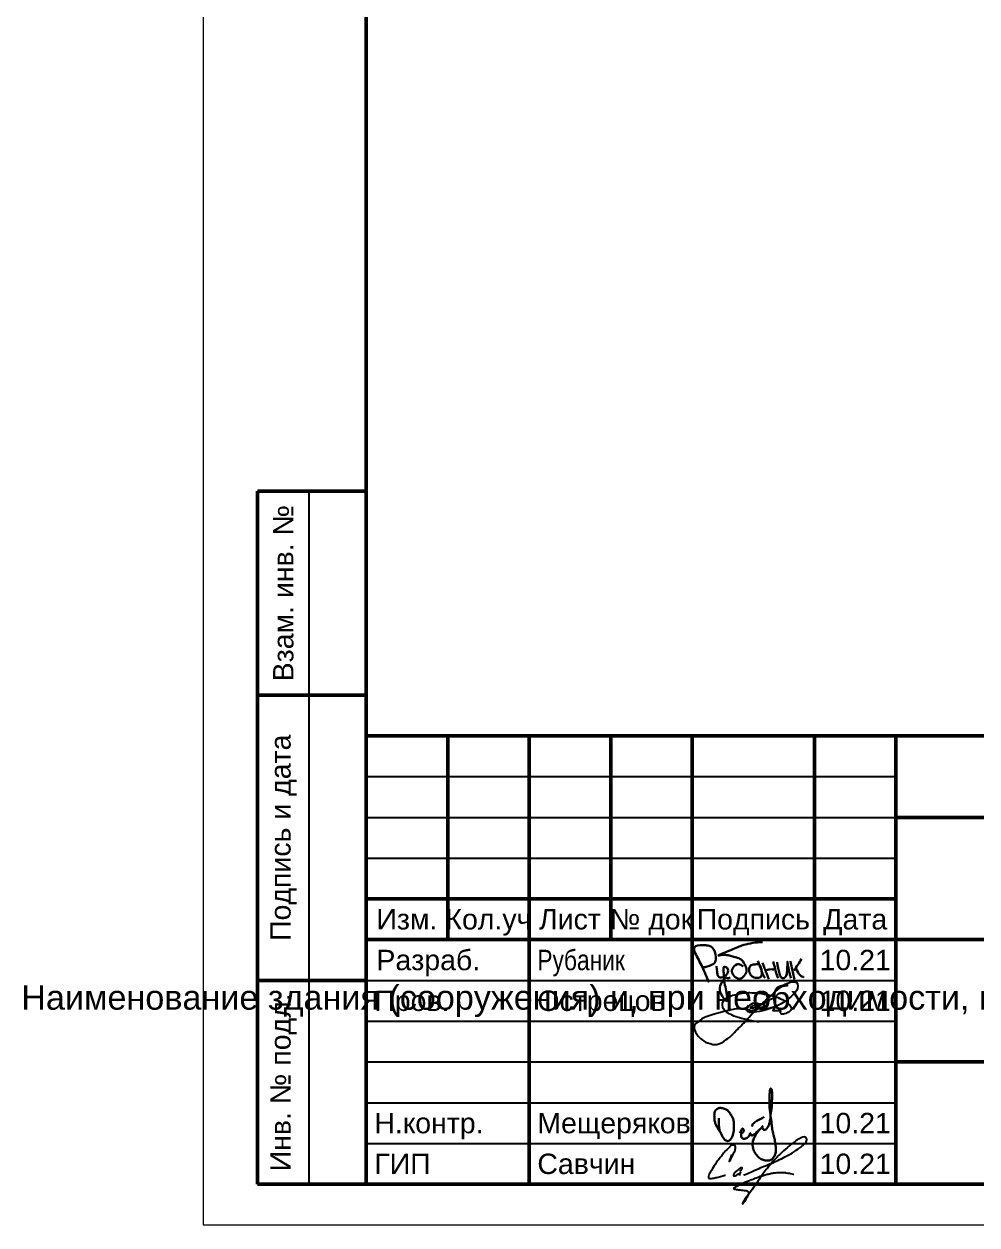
# Paper-space layout 'A4' of a CAD drawing. Header units: millimetres. Extents: x -22 to 262, y -2 to 297.
# Drawn here: x -22 to 94.9, y 0 to 147.3 of the extents above; entities that cross this region are included whole.
import ezdxf
from ezdxf.enums import TextEntityAlignment as Align

# ---------------------------------------------------------------- set-up
doc = ezdxf.new("R2010")
doc.units = ezdxf.units.MM
doc.layers.add('0-рамка', color=7, linetype='Continuous')
doc.layers.add('LEVEL1', color=7, linetype='Continuous', lineweight=0)
doc.layers.add('LEVEL253', color=7, linetype='Continuous', lineweight=0)
doc.layers.add('VPORTS', color=254, linetype='Continuous', plot=False)
doc.styles.add('ASU', font='arial.ttf', dxfattribs={"height": 2.5})

# ---------------------------------------------------------------- blocks, each defined once
blk = doc.blocks.new('*T5')
at = {"layer": '0-рамка', "color": 0, "lineweight": 50, "transparency": 16777216}
for p, q in [((0, 0), (0, 85)), ((0, 85), (13.33, 85)), ((13.33, 0), (13.33, 85)), ((0, 60), (13.33, 60)), ((0, 25), (13.33, 25)), ((0, 0), (13.33, 0))]:
    blk.add_line(p, q, dxfattribs=at)
at = {"layer": '0-рамка', "color": 0, "lineweight": 25, "transparency": 16777216}
blk.add_line((6.33, 0), (6.33, 85), dxfattribs=at)
at = {"layer": '0-рамка', "color": 0, "linetype": 'Continuous', "lineweight": 25, "transparency": 16777216, "char_height": 2.5, "attachment_point": 5, "rotation": 90, "style": 'ASU'}
for s, insert, width in [('Взам. инв. №', (3.17, 72.5), 22), ('Подпись и дата', (3.17, 42.5), 32), ('Инв. № подл.', (3.17, 12.5), 22)]:
    blk.add_mtext(s, dxfattribs=dict(at, insert=insert, width=width))
blk = doc.blocks.new('Рубаник')
at = {"color": 0, "linetype": 'Continuous', "lineweight": 30}
for points in [[(6.29, 1.69), (5.89, 2.07), (5.28, 1.97), (4.78, 1.21), (5.03, 0.6), (5.71, 0.05), (6.3, 0.33), (6.79, 1.03), (6.61, 1.71), (6.16, 2.53), (5.62, 2.78), (4.97, 2.92), (4.47, 3.07), (3.81, 3.17), (2.8, 2.9), (4.37, 3.51), (5.23, 3.9), (6.03, 4.24), (6.18, 4.29), (7.54, 4.61), (8.17, 4.67), (8.65, 4.67)], [(1.84, 0.32), (2.29, -0.73), (1.62, 0.84), (0.89, 2.45), (-0.19, 4.27), (1.58, 4.34), (1.84, 4.27), (2.77, 4.11), (3.05, 2.24), (2.51, 1.9), (1.23, 1.39), (1.16, 1.9), (1.16, 1.9)], [(3, 1.71), (3.07, 1.08), (3.11, 0.82), (3.25, 0.18), (4.28, 0.48), (4.63, 1.45), (3.71, 1.86), (3.96, 0.79), (3.9, 0.08), (4.1, -0.81), (4.27, -1.79), (4.43, -3), (3.44, -1.59), (3.31, -0.77), (4.18, 0.61), (4.4, 0.15), (4.67, 0.34)], [(7.79, 1.95), (7.63, 1.95), (7.18, 1.9), (7.04, 1.55), (7.01, 1.3), (7.02, 1.01), (7.14, 0.77), (7.31, 0.49), (7.59, 0.32), (8.03, 0.27), (8.27, 0.3), (8.54, 0.46), (8.57, 0.68), (8.57, 0.94), (8.51, 1.33), (8.46, 1.53), (8.42, 1.69), (8.3, 1.87), (8.22, 1.97), (7.97, 1.98), (7.81, 1.96), (7.75, 1.94), (7.74, 1.93), (7.73, 1.92)], [(8.09, 2.37), (8.16, 2.18), (8.2, 2.05), (8.27, 1.87), (8.4, 1.56), (8.78, 0.51), (8.85, 0.41), (8.9, 0.39), (8.9, 0.4), (9, 0.3)], [(8.66, 2.15), (8.73, 1.94), (8.95, 1.35), (9.07, 1.04), (9.27, 0.54), (9.34, 0.31), (9.38, 0.24), (9.41, 0.18), (9.42, 0.15)], [(9.97, 2.28), (10.02, 2.1), (10.16, 1.54), (10.35, 0.81), (10.46, 0.52), (10.52, 0.37), (10.57, 0.26)], [(10.44, 2.2), (10.53, 1.77), (10.77, 0.6), (10.93, 0.3), (11.3, 0.19), (11.58, 0.52), (11.68, 1.05), (11.71, 1.77), (11.7, 2.36), (11.71, 2.26), (11.8, 1.66), (11.9, 1.16), (12.03, 0.65), (12.1, 0.44), (12.05, 0.65), (12.13, 0.26)], [(12.08, 2.33), (12.25, 1.59), (12.41, 0.84), (12.57, 0.09)], [(12.52, 1.16), (12.83, 1.65), (13.14, 2.13), (13.45, 2.61)], [(12.75, 1.54), (12.84, 1.3), (13.13, 0.65), (13.49, 0.45), (13.7, 0.4), (13.7, 0.37), (13.72, 0.34)], [(9, 1.23), (9.16, 1.26), (9.63, 1.36), (9.96, 1.33), (9.98, 1.32), (10.03, 1.31)]]:
    blk.add_open_spline(points, degree=3, dxfattribs=at)
blk = doc.blocks.new('Савчин')
at = {"color": 5, "linetype": 'Continuous', "lineweight": 25}
for points, knots in [([(3.27, 3.54), (3.27, 3.54), (2.67, 2.1), (3.34, 3.34), (3.5, 3.7), (3.64, 3.96), (3.71, 4.19), (3.75, 4.4), (3.73, 4.6), (3.62, 4.73), (3.46, 4.73), (3.22, 4.72), (2.86, 4.35), (2.28, 3.75), (1.61, 2.89), (1.02, 2.03), (0.65, 1.42), (0.45, 1.04), (0.39, 0.85), (0.41, 0.68), (0.59, 0.61), (0.81, 0.63), (1.17, 0.7), (1.65, 0.79), (2.5, 1.04), (2.5, 1.04)], [0, 0, 0, 0, 0.901713, 1.698104, 2.107804, 2.359945, 2.565457, 2.823378, 3.007249, 3.124388, 3.307676, 3.45075, 3.860517, 4.736016, 6.028678, 7.079656, 7.865437, 8.173282, 8.381266, 8.463406, 8.637447, 8.857364, 9.148828, 9.694552, 10.620946, 10.620946, 10.620946, 10.620946]), ([(4.74, 1.03), (4.74, 1.03), (6.7, 1.91), (8.12, 2.47), (9.91, 3.27), (11.22, 4.07), (12.03, 4.7), (12.31, 4.99), (12.47, 5.21), (12.5, 5.45), (12.41, 5.61), (12.25, 5.74), (12, 5.73), (11.7, 5.57), (11.27, 5.35), (10.79, 4.98), (10.14, 4.48), (9.54, 3.92), (8.94, 3.38), (8.59, 2.97), (8.13, 2.51), (7.68, 1.92), (7.18, 1.3), (6.53, 0.36), (5.85, -0.6), (5.16, -1.6), (4.81, -2), (4.46, -2.66), (4.84, -2.25), (5.02, -1.97), (5.23, -1.57), (5.44, -1.22), (5.2, -0.9), (4.76, -0.87), (4.24, -0.81), (3.85, -0.77), (3.53, -0.71), (3.54, -0.52), (3.76, -0.38), (4.16, -0.18), (4.65, 0.08), (5.22, 0.3), (5.74, 0.5), (6.26, 0.69), (6.75, 0.9), (7.25, 1.03), (7.71, 1.16), (8.18, 1.27), (8.62, 1.33), (9.08, 1.35), (9.52, 1.36), (9.94, 1.34), (10.34, 1.26), (10.58, 1.22), (10.89, 1.15), (10.89, 1.15)], [0, 0, 0, 0, 2.059237, 3.649995, 5.527268, 7.662888, 8.295812, 8.599473, 8.87651, 9.085785, 9.27776, 9.413838, 9.690469, 9.949463, 10.461426, 11.137374, 11.761416, 12.919203, 13.595564, 14.175949, 14.539693, 15.556965, 16.380686, 16.938427, 18.964176, 20.031799, 20.319676, 20.886185, 21.05751, 21.597484, 22.02179, 22.456044, 22.64476, 23.095563, 23.713377, 24.208333, 24.389185, 24.494617, 24.692209, 25.131672, 25.854973, 26.354659, 26.957437, 27.517186, 28.032681, 28.550641, 29.062123, 29.466527, 29.990196, 30.399121, 30.841281, 31.293937, 31.677636, 31.993633, 32.238022, 32.238022, 32.238022, 32.238022]), ([(4.25, 1.51), (4.25, 1.51), (4.41, 1.62), (4.48, 1.73), (4.54, 1.81), (4.56, 1.88), (4.54, 1.95), (4.42, 1.94), (4.28, 1.87), (4.09, 1.73), (3.87, 1.57), (3.69, 1.38), (3.56, 1.2), (3.49, 1.08), (3.45, 0.97), (3.56, 0.91), (3.7, 0.97), (3.91, 1.07), (4.11, 1.21), (4.28, 1.3), (4.48, 1.44), (4.26, 1.23), (4.2, 1.1), (4.22, 1.05), (4.24, 0.98), (4.24, 0.98)], [0, 0, 0, 0, 0.199703, 0.32757, 0.423297, 0.502247, 0.541832, 0.623323, 0.772235, 1.042481, 1.30032, 1.611311, 1.833887, 1.942956, 2.044817, 2.122703, 2.278318, 2.46019, 2.836755, 2.974845, 3.094984, 3.335882, 3.423815, 3.537901, 3.551835, 3.551835, 3.551835, 3.551835])]:
    blk.add_open_spline(points, degree=3, knots=knots, dxfattribs=at)
blk = doc.blocks.new('Острецов')
at = {"color": 5, "linetype": 'Continuous', "lineweight": 30}
for points in [[(7.5, 1.59), (7.47, 1.54), (7.35, 1.39), (7.22, 1.19), (7.07, 0.98), (6.99, 0.8), (6.89, 0.62), (6.76, 0.28), (6.72, -0.08), (6.72, -0.35), (6.84, -0.78), (6.95, -1.07), (7.13, -1.32), (7.34, -1.57), (7.51, -1.78), (7.77, -1.96), (8.02, -2.05), (8.27, -2.11), (8.63, -2.13), (8.99, -2.06), (9.18, -1.92), (9.36, -1.67), (9.47, -1.45), (9.54, -1.22), (9.6, -0.96), (9.58, -0.6), (9.55, -0.24), (9.5, 0.08), (9.45, 0.43), (9.37, 0.71), (9.28, 1.04), (9.19, 1.4), (9.13, 1.74), (9.1, 2.09), (9.07, 2.38), (9.03, 2.65), (9.01, 2.94), (8.94, 3.16), (8.93, 3.36), (8.92, 3.61), (8.86, 3.89), (8.84, 4.14), (8.79, 4.57), (8.78, 4.95), (8.79, 5.19), (8.79, 5.52), (8.81, 5.95), (8.79, 5.25), (8.83, 6.35), (8.86, 6.46), (8.9, 6.64), (8.96, 6.78), (9.04, 6.61), (9.1, 6.34), (9.13, 6.08), (9.13, 5.88), (9.11, 5.56), (9.11, 5.27), (9.09, 5.09), (9.09, 4.79), (9.09, 4.65), (9.08, 4.44), (9.05, 4.29), (9.03, 4.12), (9.02, 3.95), (8.98, 3.82), (8.95, 3.66), (8.94, 3.49), (8.93, 3.24), (8.89, 2.88), (8.82, 2.59), (8.78, 2.42), (8.71, 2.21), (8.66, 2.08), (8.53, 1.88), (8.42, 1.71), (8.31, 1.64), (8.17, 1.63), (8.1, 1.64), (8.05, 1.67), (8, 1.74), (8, 1.72), (8, 1.73)], [(2.58, 3.1), (2.58, 3.02), (2.57, 2.8), (2.57, 2.55), (2.57, 2.33), (2.61, 2.15), (2.62, 1.96), (2.66, 1.71), (2.71, 1.46), (2.83, 1.26), (3.01, 0.88), (3.18, 0.58), (3.46, 0.28), (3.85, 0.25), (4.02, 0.48), (4.19, 0.72), (4.3, 1), (4.4, 1.38), (4.43, 1.66), (4.46, 2.4), (4.36, 2.87), (4.31, 3.12), (4.05, 3.54), (3.71, 4), (3.58, 4.11), (3.27, 4.25), (3.03, 4.31), (2.81, 4.34), (2.61, 4.34), (2.42, 4.25), (2.23, 4.12), (2.09, 3.94), (2.06, 3.78), (2.03, 3.52), (2.03, 3.28), (2.06, 2.76), (2.17, 2.37), (2.35, 2.04), (2.56, 1.63), (2.82, 1.33), (2.9, 1.23), (2.75, 1.39), (2.66, 1.47)], [(5.12, 1.43), (5.16, 1.4), (5.28, 1.28), (5.36, 1.23), (5.53, 1.29), (5.63, 1.43), (5.67, 1.56), (5.6, 1.76), (5.53, 1.82), (5.43, 1.8), (5.35, 1.65), (5.29, 1.52), (5.32, 1.3), (5.31, 1.04), (5.33, 0.8), (5.42, 0.65), (5.62, 0.52), (5.85, 0.56), (6.08, 0.66), (6.26, 0.86), (6.34, 0.93), (6.4, 1.2), (6.48, 1.27), (6.5, 1.06), (6.56, 0.95), (6.77, 0.99), (6.97, 1.12), (7.2, 1.32), (7.33, 1.46), (7.46, 1.58), (7.59, 1.68), (7.73, 1.82), (7.92, 1.99), (8.01, 2.12), (7.92, 2.12), (7.98, 1.69), (7.99, 1.75), (8, 1.73)]]:
    blk.add_open_spline(points, degree=3, dxfattribs=at)
blk.add_open_spline([(8.16, 3.23), (8.09, 3.2), (7.88, 3.09), (7.59, 2.94), (7.24, 2.74), (7, 2.58), (6.76, 2.38), (6.64, 2.21), (6.64, 2.04)], degree=3, knots=[0, 0, 0, 0, 100, 200, 300, 400, 500, 800, 800, 800, 800], dxfattribs=at)
blk = doc.blocks.new('Мещеряков')
at = {"color": 5, "linetype": 'Continuous', "lineweight": 25, "flags": 128}
for points in [[(9.01, 2.73), (9.08, 2.82), (9.13, 2.87), (9.22, 2.94), (9.25, 2.97), (9.31, 3.05), (9.33, 3.07), (9.34, 3.12), (9.24, 3.07), (8.95, 3), (8.84, 2.96), (8.66, 2.91), (8.59, 2.87), (8.5, 2.85), (8.4, 2.82), (8.19, 2.75), (7.97, 2.68), (7.82, 2.63), (7.62, 2.58), (7.5, 2.56), (7.43, 2.56), (7.34, 2.59), (7.25, 2.62), (7.1, 2.66), (6.89, 2.7), (6.75, 2.73), (6.5, 2.76), (6.35, 2.77), (6.14, 2.79), (5.96, 2.79), (5.76, 2.79), (5.64, 2.78), (5.44, 2.75), (5.27, 2.72), (5, 2.66), (4.77, 2.6), (4.49, 2.56), (4.3, 2.51), (4.11, 2.46), (3.88, 2.4), (3.7, 2.36), (3.26, 2.24), (2.81, 2.11), (2.33, 1.94), (1.83, 1.76), (1.42, 1.56), (0.91, 1.17), (0.69, 0.98), (0.53, 0.78), (0.49, 0.51), (0.54, 0.2), (0.66, -0.08), (0.82, -0.33), (0.96, -0.55), (1.24, -0.85), (1.47, -1), (1.88, -1.29), (2.12, -1.39), (2.43, -1.48), (2.78, -1.57), (3.25, -1.57), (3.51, -1.52), (3.82, -1.36), (4.12, -1.22), (4.42, -0.98), (4.61, -0.84), (4.85, -0.68), (5.02, -0.51), (5.23, -0.31), (5.41, -0.13), (5.61, 0.09), (5.78, 0.25), (5.89, 0.37), (6.07, 0.55), (6.24, 0.72), (6.37, 0.87), (6.56, 1.05), (6.77, 1.29), (6.94, 1.49), (7.23, 1.77), (7.5, 2.09), (7.81, 2.4), (8.07, 2.68), (8.27, 2.92), (8.43, 3.06), (8.59, 3.21), (8.74, 3.34), (8.93, 3.55), (9.08, 3.67), (9.45, 4.04), (9.75, 4.28), (10.05, 4.53), (10.27, 4.75), (10.44, 4.9), (10.73, 5.15), (10.89, 5.29), (11.2, 5.51), (11.66, 5.8), (11.84, 5.89), (11.96, 5.95), (12.19, 6.03), (12.53, 6.1), (12.92, 6.08), (13.04, 6.05), (13.17, 5.86), (13.21, 5.57), (13.17, 5.29), (13.08, 5.08), (12.91, 4.84), (12.68, 4.59), (12.37, 4.31), (12.16, 4.13), (11.92, 3.94), (11.65, 3.74), (11.48, 3.62), (11.15, 3.4), (10.81, 3.24), (10.56, 3.14), (10.32, 3.03), (10.06, 2.91), (9.81, 2.82), (9.56, 2.76), (9.31, 2.66), (9.01, 2.57), (8.5, 2.46), (8.17, 2.41), (7.91, 2.38), (7.61, 2.33), (7.29, 2.34), (7.09, 2.43), (6.97, 2.63), (6.97, 2.75), (7.03, 2.87), (7.12, 3.03), (7.29, 3.24), (7.46, 3.38), (7.66, 3.47), (7.85, 3.53), (8.08, 3.53), (8.26, 3.47), (8.3, 3.39), (8.3, 3.28), (8.29, 3.15), (8.2, 3.09), (8.08, 3), (7.96, 2.95), (7.78, 2.89), (7.57, 2.86), (7.44, 2.86), (7.39, 2.89), (7.4, 2.97), (7.48, 3.06), (7.63, 3.14), (7.76, 3.19), (7.9, 3.24), (8.03, 3.28), (8.22, 3.34), (8.32, 3.37), (8.45, 3.39), (8.68, 3.42), (8.85, 3.42), (8.9, 3.42), (8.98, 3.38), (9.07, 3.34), (9.1, 3.3), (9.13, 3.24), (9.07, 3.11), (8.99, 3.06), (8.85, 2.99), (8.67, 2.89), (8.63, 2.87), (8.38, 2.8), (8.27, 2.75), (8.16, 2.73), (8.1, 2.78), (8.09, 2.83), (8.23, 2.99), (8.38, 3.09), (8.54, 3.16), (8.74, 3.33), (8.89, 3.38), (9.02, 3.44), (9.21, 3.53), (9.3, 3.59), (9.39, 3.65), (9.53, 3.73), (9.66, 3.82), (9.78, 3.89), (9.9, 3.96), (10.04, 4.04), (10.21, 4.13), (10.34, 4.17), (10.44, 4.22), (10.55, 4.3)], [(8.46, 1.18), (8.37, 1.2), (8.31, 1.2), (8.23, 1.2), (8.05, 1.23), (7.96, 1.25), (7.8, 1.28), (7.58, 1.32), (7.42, 1.34), (7.14, 1.42), (6.97, 1.47), (6.82, 1.5), (6.65, 1.54), (6.48, 1.56), (6.33, 1.59), (6.04, 1.68), (5.87, 1.73), (5.62, 1.82), (5.36, 1.91), (5.15, 2), (4.97, 2.08), (4.78, 2.16), (4.64, 2.26), (4.45, 2.4), (4.24, 2.57), (4.06, 2.8), (3.99, 2.97), (3.95, 3.27), (3.97, 3.49), (4, 3.61), (4.11, 3.81), (4.17, 3.91), (4.36, 4.05), (4.56, 4.18), (4.71, 4.27), (4.85, 4.33), (5.01, 4.39), (5.22, 4.46), (5.67, 4.57), (5.93, 4.63), (6.15, 4.68), (6.35, 4.71), (6.55, 4.74), (6.9, 4.77), (7.15, 4.78), (7.33, 4.78), (7.59, 4.77), (7.78, 4.77), (7.97, 4.76), (8.18, 4.74), (8.39, 4.72), (8.58, 4.7), (8.75, 4.67), (8.91, 4.64), (9.06, 4.61), (9.21, 4.58), (9.62, 4.5), (9.85, 4.44), (10.03, 4.39), (10.21, 4.33), (10.4, 4.29), (10.62, 4.24), (10.79, 4.18), (11.01, 4.08), (11.28, 3.93), (11.31, 3.92), (11.56, 3.79), (11.69, 3.74), (11.88, 3.58), (11.98, 3.47), (12.08, 3.37), (12.2, 3.25), (12.26, 3.17), (12.35, 3.03), (12.38, 2.96), (12.41, 2.83), (12.4, 2.75), (12.34, 2.64), (12.28, 2.57), (12.21, 2.51), (12.08, 2.4), (12.02, 2.36), (11.96, 2.33), (11.8, 2.26), (11.75, 2.23), (11.57, 2.18), (11.46, 2.15), (11.31, 2.13), (11.18, 2.15), (11.15, 2.18), (11.11, 2.25), (11.08, 2.31), (11.07, 2.37), (11.09, 2.44), (11.1, 2.52), (11.03, 2.56), (10.97, 2.56), (10.84, 2.55), (10.73, 2.55), (10.67, 2.55), (10.51, 2.55), (10.48, 2.55), (10.36, 2.55), (10.27, 2.55), (10.18, 2.56), (10.17, 2.61), (10.2, 2.68), (10.25, 2.74), (10.27, 2.78), (10.32, 2.85), (10.36, 2.9), (10.41, 2.94), (10.43, 2.98), (10.41, 3.05), (10.41, 3.05), (10.38, 3.04)], [(10.42, 3.05), (10.26, 3.01), (10.14, 2.97), (10.04, 2.94), (9.87, 2.9), (9.81, 2.87), (9.62, 2.82), (9.52, 2.79), (9.41, 2.76), (9.35, 2.74), (9.25, 2.69), (9.19, 2.68), (9, 2.68), (9.01, 2.73)]]:
    blk.add_lwpolyline(points, dxfattribs=at)
blk = doc.blocks.new('*U17')
blk.add_lwpolyline([(-120, 30), (-50, 30), (-50, 15), (-120, 15)], close=True)
at = {"layer": '0-рамка', "color": 0, "linetype": 'Continuous', "lineweight": 50}
for p, q in [((-185, 55), (0, 55)), ((-185, 0), (-185, 55)), ((-175, 30), (-175, 55)), ((-165, 0), (-165, 55)), ((-155, 30), (-155, 55)), ((-145, 0), (-145, 55)), ((-130, 0), (-130, 55)), ((-120, 0), (-120, 55)), ((-120, 45), (0, 45)), ((-185, 35), (-120, 35)), ((-185, 30), (0, 30)), ((-120, 15), (0, 15))]:
    blk.add_line(p, q, dxfattribs=at)
at = {"layer": '0-рамка', "color": 0, "linetype": 'Continuous', "lineweight": 25}
for p, q in [((-185, 50), (-120, 50)), ((-185, 45), (-120, 45)), ((-185, 40), (-120, 40)), ((-185, 25), (-120, 25)), ((-185, 20), (-120, 20)), ((-185, 15), (-120, 15)), ((-185, 10), (-120, 10)), ((-185, 5), (-120, 5))]:
    blk.add_line(p, q, dxfattribs=at)
at = {"layer": 'LEVEL1', "color": 248}
blk.add_blockref('Мещеряков', (-145.24, 18.72), dxfattribs=at)
at = {"layer": 'LEVEL253', "color": 248}
for name, p in [('Рубаник', (-145.03, 25.02)), ('Острецов', (-144.32, 5.02)), ('Савчин', (-143.42, 0.08))]:
    blk.add_blockref(name, p, dxfattribs=at)
at = {"style": 'ASU', "flags": 8}
for tag, height, p in [('DATE10', 2.5, (-125, 52.5)), ('DATE9', 2.5, (-125, 47.5)), ('DATE8', 2.5, (-125, 42.5)), ('DATE7', 2.5, (-125, 37.5)), ('DATE1', 2.5, (-125, 27.5)), ('DATE2', 2.5, (-125, 22.5)), ('NOST1', 5, (-27.5, 20)), ('DATE3', 2.5, (-125, 17.5)), ('DATE4', 2.5, (-125, 12.5)), ('DATE5', 2.5, (-125, 7.5)), ('DATE6', 2.5, (-125, 2.5))]:
    blk.add_attdef(tag, text='', height=height, dxfattribs=at).set_placement(p, align=Align.MIDDLE_CENTER)
blk.add_attdef('PROJNUM1_001', (-105.11, 48.05), '', height=5, dxfattribs=at)
at = {"style": 'ASU'}
blk.add_attdef('NAME_ZDANIE1_001', (-227.32, 21.41), '', height=3, dxfattribs=at)
at = {"color": 0, "linetype": 'Continuous', "lineweight": 25, "style": 'ASU', "flags": 4}
blk.add_attdef('FORMAT2', (-50, -3.75), '', height=2.5, dxfattribs=at)
at = {"layer": '0-рамка', "color": 0, "linetype": 'Continuous', "lineweight": 25, "style": 'ASU'}
for s, p in [('Изм.', (-180, 31.25)), ('Кол.уч', (-170, 31.25)), ('Лист', (-160, 31.25)), ('№ док', (-150, 31.25)), ('Подпись', (-137.5, 31.25)), ('Дата', (-125, 31.25))]:
    blk.add_text(s, height=2.5, dxfattribs=at).set_placement(p, align=Align.CENTER)
at = {"layer": '0-рамка', "color": 0, "linetype": 'Continuous', "lineweight": 25, "style": 'ASU', "flags": 8}
for tag, p in [('REV4', (-180, 52.5)), ('KU4', (-170, 52.5)), ('SH_REV4', (-160, 52.5)), ('REV_NO4', (-150, 52.5)), ('REV3', (-180, 47.5)), ('KU3', (-170, 47.5)), ('SH_REV3', (-160, 47.5)), ('REV_NO3', (-150, 47.5)), ('REV2', (-180, 42.5)), ('KU2', (-170, 42.5)), ('SH_REV2', (-160, 42.5)), ('REV_NO2', (-150, 42.5)), ('REV1', (-180, 37.5)), ('KU1', (-170, 37.5)), ('SH_REV1', (-160, 37.5)), ('REV_NO1', (-150, 37.5))]:
    blk.add_attdef(tag, text='', height=2.5, dxfattribs=at).set_placement(p, align=Align.MIDDLE_CENTER)
for tag, p in [('DRAWN', (-183.74, 26.25)), ('CHKD', (-184, 21.25)), ('NAME2', (-164, 21.25)), ('TECH_CHKD', (-184, 16.25)), ('NAME3', (-164, 16.25)), ('LED', (-184, 11.25)), ('NAME4', (-164, 11.25)), ('VIEW_001', (-97.48, 6.62)), ('STD_CONTROL', (-184, 6.25)), ('NAME5', (-164, 6.25)), ('_GIP', (-184, 1.25)), ('NAME6', (-164, 1.25))]:
    blk.add_attdef(tag, p, '', height=2.5, dxfattribs=at)
at = {"layer": '0-рамка', "color": 0, "linetype": 'Continuous', "lineweight": 25, "style": 'ASU', "width": 0.8, "flags": 8}
blk.add_attdef('NAME1', (-164, 26.25), '', height=2.5, dxfattribs=at)
at = {"layer": '0-рамка', "color": 0, "linetype": 'Continuous', "lineweight": 50, "style": 'ASU', "flags": 8}
for tag, p in [('PHASE', (-42.5, 17.5)), ('SHTS', (-10, 17.5))]:
    blk.add_attdef(tag, text='', height=5, dxfattribs=at).set_placement(p, align=Align.CENTER)
at = {"layer": 'VPORTS', "color": 0, "linetype": 'Continuous', "lineweight": 25, "transparency": 33554483, "style": 'ASU', "width": 0.5, "flags": 8}
blk.add_attdef('FORMAT1', text='', height=2.5, dxfattribs=at).set_placement((-67.76, -3.75), align=Align.RIGHT)

psp = doc.layouts.new('A4')

# ---------------------------------------------------------------- linework, layer by layer
at = {"layer": '0-рамка', "lineweight": 5}
psp.add_lwpolyline([(0, 0), (210, 0), (210, 297), (0, 297)], close=True, dxfattribs=at)
at = {"layer": '0-рамка', "lineweight": 50}
psp.add_lwpolyline([(20, 5), (205, 5), (205, 292), (20, 292)], close=True, dxfattribs=at)

# ---------------------------------------------------------------- block references
psp.add_blockref('*T5', (6.67, 5))
at = {"color": 0, "linetype": 'Continuous', "lineweight": 25}
ref = psp.add_blockref('*U17', (205, 5), dxfattribs=at)
ref.add_attrib('DRAWN', 'Разраб.', (21.26, 31.25), dxfattribs={"layer": '0-рамка', "color": 0, "linetype": 'Continuous', "lineweight": 25, "height": 2.5, "style": 'ASU'})
ref.add_attrib('NAME1', 'Рубаник', (41, 31.25), dxfattribs={"layer": '0-рамка', "color": 0, "linetype": 'Continuous', "lineweight": 25, "height": 2.5, "style": 'ASU', "width": 0.8})
ref.add_attrib('CHKD', 'Пров.', (21, 26.25), dxfattribs={"layer": '0-рамка', "color": 0, "linetype": 'Continuous', "lineweight": 25, "height": 2.5, "style": 'ASU'})
ref.add_attrib('NAME2', 'Острецов', (41, 26.25), dxfattribs={"layer": '0-рамка', "color": 0, "linetype": 'Continuous', "lineweight": 25, "height": 2.5, "style": 'ASU'})
ref.add_attrib('STD_CONTROL', 'Н.контр.', (21, 11.25), dxfattribs={"layer": '0-рамка', "color": 0, "linetype": 'Continuous', "lineweight": 25, "height": 2.5, "style": 'ASU'})
ref.add_attrib('NAME5', 'Мещеряков', (41, 11.25), dxfattribs={"layer": '0-рамка', "color": 0, "linetype": 'Continuous', "lineweight": 25, "height": 2.5, "style": 'ASU'})
ref.add_attrib('_GIP', 'ГИП', (21, 6.25), dxfattribs={"layer": '0-рамка', "color": 0, "linetype": 'Continuous', "lineweight": 25, "height": 2.5, "style": 'ASU'})
ref.add_attrib('NAME6', 'Савчин', (41, 6.25), dxfattribs={"layer": '0-рамка', "color": 0, "linetype": 'Continuous', "lineweight": 25, "height": 2.5, "style": 'ASU'})
ref.add_attrib('DATE1', '10.21', dxfattribs={"height": 2.5, "style": 'ASU'}).set_placement((80, 32.5), align=Align.MIDDLE_CENTER)
ref.add_attrib('DATE2', '10.21', dxfattribs={"height": 2.5, "style": 'ASU'}).set_placement((80, 27.5), align=Align.MIDDLE_CENTER)
ref.add_attrib('DATE5', '10.21', dxfattribs={"height": 2.5, "style": 'ASU'}).set_placement((80, 12.5), align=Align.MIDDLE_CENTER)
ref.add_attrib('DATE6', '10.21', dxfattribs={"height": 2.5, "style": 'ASU'}).set_placement((80, 7.5), align=Align.MIDDLE_CENTER)
ref.add_attrib('NAME_ZDANIE1_001', 'Наименование здания (сооружения) и, при необходимости, вид строительства (реконструкция, расширение, техническое перевооружение и т.п.)', (-22.32, 26.41), dxfattribs={"height": 3, "style": 'ASU'})

doc.saveas('drawing.dxf')
